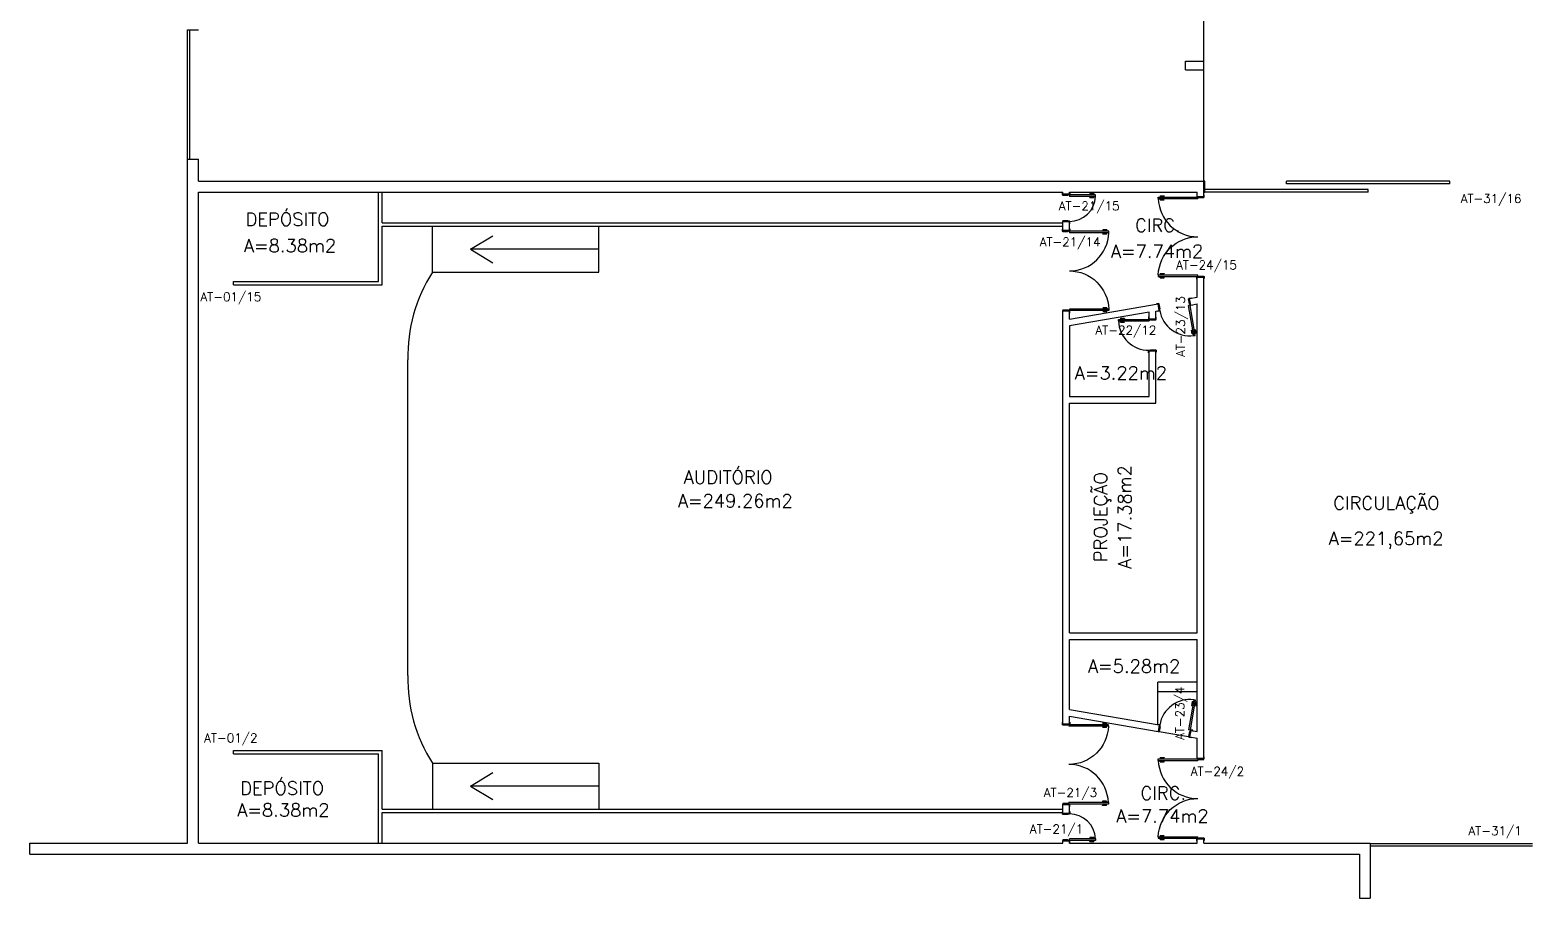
# Model space of a CAD drawing. Header units: inches. Extents: x 248.3 to 332.3, y 109.2 to 149.8.
# Drawn here: x 248.27 to 282.45, y 109.24 to 129.05 of the extents above; entities that cross this region are included whole.
import ezdxf
from ezdxf.enums import TextEntityAlignment as Align

# ---------------------------------------------------------------- set-up
doc = ezdxf.new("R2010")
doc.units = ezdxf.units.IN
doc.header["$LTSCALE"] = 0.02
doc.header["$MEASUREMENT"] = 0
for name, color, linetype in [('1', 2, 'CONTINUOUS'), ('2', 2, 'CONTINUOUS'), ('3', 2, 'CONTINUOUS'), ('DIV2', 2, 'CONTINUOUS'), ('DIVISORIA', 2, 'CONTINUOUS'), ('ENDEREÇO', 2, 'CONTINUOUS'), ('PAREDE', 2, 'CONTINUOUS'), ('PISO', 1, 'CONTINUOUS'), ('TEXTO', 2, 'CONTINUOUS')]:
    doc.layers.add(name, color=color, linetype=linetype)
doc.styles.add('UNB-100', font='simplex.shx', dxfattribs={"height": 0.2})

# ---------------------------------------------------------------- blocks, each defined once
blk = doc.blocks.new('DOOR90')
at = {"layer": '1', "color": 1}
blk.add_arc((0.02, 0.01), 0.9, 271.9102, 0, dxfattribs=at)
at = {"layer": '2', "color": 1}
for p, q in [((-0.015, -0.755), (-0.01, -0.755)), ((-0.015, -0.845), (-0.015, -0.755)), ((-0.015, -0.845), (0.012, -0.845)), ((-0.01, -0.845), (-0.01, -0.755)), ((-0.01, -0.825), (0.012, -0.825)), ((0.012, -0.853), (0.012, -0.818)), ((0.012, -0.818), (0.015, -0.818)), ((0.012, -0.853), (0.015, -0.853)), ((0.053, -0.818), (0.05, -0.818)), ((0.053, -0.853), (0.05, -0.853)), ((0.053, -0.853), (0.053, -0.818)), ((0.075, -0.825), (0.053, -0.825)), ((0.08, -0.845), (0.053, -0.845)), ((0.08, -0.755), (0.075, -0.755)), ((0.075, -0.845), (0.075, -0.755)), ((0.08, -0.845), (0.08, -0.755))]:
    blk.add_line(p, q, dxfattribs=at)
at = {"layer": '3'}
for p, q in [((0.015, -0.89), (0.015, 0.01)), ((0.015, 0.01), (0.05, 0.01)), ((0.05, -0.89), (0.05, 0.01)), ((0.05, -0.89), (0.015, -0.89))]:
    blk.add_line(p, q, dxfattribs=at)
blk = doc.blocks.new('DOOR-90')
at = {"layer": '1', "color": 1}
blk.add_arc((-0.02, 0), 0.9, 180, 268.0898, dxfattribs=at)
at = {"layer": '2', "color": 1}
for p, q in [((-0.08, -0.855), (-0.08, -0.765)), ((-0.08, -0.765), (-0.075, -0.765)), ((-0.08, -0.855), (-0.053, -0.855)), ((-0.075, -0.855), (-0.075, -0.765)), ((-0.075, -0.835), (-0.053, -0.835)), ((-0.053, -0.828), (-0.05, -0.828)), ((-0.053, -0.863), (-0.053, -0.828)), ((-0.053, -0.863), (-0.05, -0.863)), ((-0.012, -0.828), (-0.015, -0.828)), ((-0.012, -0.863), (-0.015, -0.863)), ((-0.012, -0.863), (-0.012, -0.828)), ((0.01, -0.835), (-0.012, -0.835)), ((0.015, -0.855), (-0.012, -0.855)), ((0.01, -0.855), (0.01, -0.765)), ((0.015, -0.765), (0.01, -0.765)), ((0.015, -0.855), (0.015, -0.765))]:
    blk.add_line(p, q, dxfattribs=at)
at = {"layer": '3'}
for p, q in [((-0.05, -0.9), (-0.05, 0)), ((-0.015, 0), (-0.05, 0)), ((-0.015, -0.9), (-0.015, 0)), ((-0.05, -0.9), (-0.015, -0.9))]:
    blk.add_line(p, q, dxfattribs=at)
blk = doc.blocks.new('DOOR-60')
at = {"layer": '1', "color": 1}
blk.add_arc((-0.02, 0), 0.6, 180, 267.134, dxfattribs=at)
at = {"layer": '2', "color": 1}
for p, q in [((-0.08, -0.555), (-0.08, -0.465)), ((-0.08, -0.465), (-0.075, -0.465)), ((-0.08, -0.555), (-0.053, -0.555)), ((-0.075, -0.555), (-0.075, -0.465)), ((-0.075, -0.535), (-0.053, -0.535)), ((-0.053, -0.528), (-0.05, -0.528)), ((-0.053, -0.563), (-0.053, -0.528)), ((-0.053, -0.563), (-0.05, -0.563)), ((-0.012, -0.528), (-0.015, -0.528)), ((-0.012, -0.563), (-0.015, -0.563)), ((-0.012, -0.563), (-0.012, -0.528)), ((0.01, -0.535), (-0.012, -0.535)), ((0.015, -0.555), (-0.012, -0.555)), ((0.01, -0.555), (0.01, -0.465)), ((0.015, -0.465), (0.01, -0.465)), ((0.015, -0.555), (0.015, -0.465))]:
    blk.add_line(p, q, dxfattribs=at)
at = {"layer": '3'}
for p, q in [((-0.05, -0.6), (-0.05, 0)), ((-0.015, 0), (-0.05, 0)), ((-0.015, -0.6), (-0.015, 0)), ((-0.05, -0.6), (-0.015, -0.6))]:
    blk.add_line(p, q, dxfattribs=at)
blk = doc.blocks.new('DOOR60')
at = {"layer": '1', "color": 1}
blk.add_arc((0.02, 0), 0.6, 272.866, 0, dxfattribs=at)
at = {"layer": '2', "color": 1}
for p, q in [((-0.015, -0.465), (-0.01, -0.465)), ((-0.015, -0.555), (-0.015, -0.465)), ((-0.015, -0.555), (0.012, -0.555)), ((-0.01, -0.555), (-0.01, -0.465)), ((-0.01, -0.535), (0.012, -0.535)), ((0.012, -0.563), (0.012, -0.528)), ((0.012, -0.528), (0.015, -0.528)), ((0.012, -0.563), (0.015, -0.563)), ((0.053, -0.528), (0.05, -0.528)), ((0.053, -0.563), (0.05, -0.563)), ((0.053, -0.563), (0.053, -0.528)), ((0.075, -0.535), (0.053, -0.535)), ((0.08, -0.555), (0.053, -0.555)), ((0.08, -0.465), (0.075, -0.465)), ((0.075, -0.555), (0.075, -0.465)), ((0.08, -0.555), (0.08, -0.465))]:
    blk.add_line(p, q, dxfattribs=at)
at = {"layer": '3'}
for p, q in [((0.015, -0.6), (0.015, 0)), ((0.015, 0), (0.05, 0)), ((0.05, -0.6), (0.05, 0)), ((0.05, -0.6), (0.015, -0.6))]:
    blk.add_line(p, q, dxfattribs=at)
blk = doc.blocks.new('DOOR-70')
at = {"layer": '1', "color": 1}
blk.add_arc((-0.02, 0), 0.7, 180, 267.5437, dxfattribs=at)
at = {"layer": '2', "color": 1}
for p, q in [((-0.08, -0.655), (-0.08, -0.565)), ((-0.08, -0.565), (-0.075, -0.565)), ((-0.08, -0.655), (-0.053, -0.655)), ((-0.075, -0.655), (-0.075, -0.565)), ((-0.075, -0.635), (-0.053, -0.635)), ((-0.053, -0.628), (-0.05, -0.628)), ((-0.053, -0.663), (-0.053, -0.628)), ((-0.053, -0.663), (-0.05, -0.663)), ((-0.012, -0.628), (-0.015, -0.628)), ((-0.012, -0.663), (-0.015, -0.663)), ((-0.012, -0.663), (-0.012, -0.628)), ((0.01, -0.635), (-0.012, -0.635)), ((0.015, -0.655), (-0.012, -0.655)), ((0.01, -0.655), (0.01, -0.565)), ((0.015, -0.565), (0.01, -0.565)), ((0.015, -0.655), (0.015, -0.565))]:
    blk.add_line(p, q, dxfattribs=at)
at = {"layer": '3'}
for p, q in [((-0.05, -0.7), (-0.05, 0)), ((-0.015, 0), (-0.05, 0)), ((-0.015, -0.7), (-0.015, 0)), ((-0.05, -0.7), (-0.015, -0.7))]:
    blk.add_line(p, q, dxfattribs=at)
blk = doc.blocks.new('DOOR70')
at = {"layer": '1', "color": 1}
blk.add_arc((0.02, 0), 0.7, 272.4563, 0, dxfattribs=at)
at = {"layer": '2', "color": 1}
for p, q in [((-0.015, -0.565), (-0.01, -0.565)), ((-0.015, -0.655), (-0.015, -0.565)), ((-0.015, -0.655), (0.012, -0.655)), ((-0.01, -0.655), (-0.01, -0.565)), ((-0.01, -0.635), (0.012, -0.635)), ((0.012, -0.663), (0.012, -0.628)), ((0.012, -0.628), (0.015, -0.628)), ((0.012, -0.663), (0.015, -0.663)), ((0.053, -0.628), (0.05, -0.628)), ((0.053, -0.663), (0.05, -0.663)), ((0.053, -0.663), (0.053, -0.628)), ((0.075, -0.635), (0.053, -0.635)), ((0.08, -0.655), (0.053, -0.655)), ((0.08, -0.565), (0.075, -0.565)), ((0.075, -0.655), (0.075, -0.565)), ((0.08, -0.655), (0.08, -0.565))]:
    blk.add_line(p, q, dxfattribs=at)
at = {"layer": '3'}
for p, q in [((0.015, -0.7), (0.015, 0)), ((0.015, 0), (0.05, 0)), ((0.05, -0.7), (0.05, 0)), ((0.05, -0.7), (0.015, -0.7))]:
    blk.add_line(p, q, dxfattribs=at)

msp = doc.modelspace()

# ---------------------------------------------------------------- linework, layer by layer
at = {"layer": '1'}
for p, q in [((280.688, 125.6), (276.958, 125.6)), ((276.958, 125.54), (276.958, 125.6)), ((280.688, 125.54), (276.958, 125.54)), ((280.688, 125.54), (280.688, 125.6)), ((278.823, 125.41), (275.093, 125.41)), ((278.823, 125.35), (275.093, 125.35)), ((278.823, 125.35), (278.823, 125.41))]:
    msp.add_line(p, q, dxfattribs=at)
at = {"layer": '3'}
for p, q in [((275.093, 125.6), (275.073, 125.6)), ((275.093, 125.35), (275.093, 125.6)), ((271.843, 125.285), (271.843, 125.335)), ((271.843, 125.335), (271.853, 125.335)), ((271.853, 125.285), (271.843, 125.285)), ((271.853, 125.3), (271.853, 125.285)), ((271.853, 125.275), (271.853, 125.285)), ((271.968, 125.275), (271.853, 125.275)), ((272.003, 125.285), (271.968, 125.285)), ((271.968, 125.285), (271.968, 125.275)), ((272.003, 125.345), (272.013, 125.345)), ((272.003, 125.3), (272.003, 125.295)), ((272.013, 125.295), (272.003, 125.295)), ((272.003, 125.295), (272.003, 125.285)), ((272.013, 125.345), (272.013, 125.295)), ((274.923, 125.295), (274.913, 125.295)), ((274.913, 125.295), (274.913, 125.245)), ((274.913, 125.245), (274.923, 125.245)), ((274.923, 125.25), (274.923, 125.245)), ((274.923, 125.245), (274.923, 125.235)), ((274.923, 125.235), (274.958, 125.235)), ((274.958, 125.235), (274.958, 125.225)), ((274.958, 125.225), (275.073, 125.225)), ((275.073, 125.35), (275.093, 125.35)), ((275.083, 125.285), (275.073, 125.285)), ((275.073, 125.25), (275.073, 125.235)), ((275.073, 125.225), (275.073, 125.235)), ((275.073, 125.235), (275.083, 125.235)), ((275.083, 125.235), (275.083, 125.285)), ((271.853, 124.685), (271.843, 124.685)), ((271.843, 124.685), (271.843, 124.635)), ((271.843, 124.635), (271.853, 124.635)), ((271.843, 124.455), (271.843, 124.505)), ((271.843, 124.505), (271.853, 124.505)), ((271.853, 124.455), (271.843, 124.455)), ((271.968, 124.695), (271.853, 124.695)), ((271.853, 124.695), (271.853, 124.685)), ((271.853, 124.67), (271.853, 124.685)), ((271.853, 124.47), (271.853, 124.455)), ((271.853, 124.445), (271.853, 124.455)), ((271.968, 124.445), (271.853, 124.445)), ((271.968, 124.685), (271.968, 124.695)), ((272.003, 124.685), (271.968, 124.685)), ((272.003, 124.455), (271.968, 124.455)), ((271.968, 124.455), (271.968, 124.445)), ((272.003, 124.675), (272.003, 124.685)), ((272.013, 124.675), (272.003, 124.675)), ((272.003, 124.67), (272.003, 124.675)), ((272.003, 124.625), (272.013, 124.625)), ((272.003, 124.515), (272.013, 124.515)), ((272.003, 124.47), (272.003, 124.465)), ((272.013, 124.465), (272.003, 124.465)), ((272.003, 124.465), (272.003, 124.455)), ((272.013, 124.625), (272.013, 124.675)), ((272.013, 124.515), (272.013, 124.465)), ((274.913, 123.415), (274.923, 123.415)), ((274.913, 123.365), (274.913, 123.415)), ((274.923, 123.425), (274.958, 123.425)), ((274.923, 123.415), (274.923, 123.425)), ((274.923, 123.41), (274.923, 123.415)), ((274.958, 123.435), (275.073, 123.435)), ((274.958, 123.425), (274.958, 123.435)), ((275.073, 123.435), (275.073, 123.425)), ((275.073, 123.41), (275.073, 123.425)), ((275.073, 123.425), (275.083, 123.425)), ((275.083, 123.425), (275.083, 123.375)), ((274.923, 123.365), (274.913, 123.365)), ((275.083, 123.375), (275.073, 123.375)), ((274.043, 122.809), (273.994, 122.801)), ((273.994, 122.801), (273.995, 122.791)), ((274.03, 122.797), (274.045, 122.8)), ((274.045, 122.8), (274.043, 122.809)), ((274.054, 122.801), (274.045, 122.8)), ((274.074, 122.688), (274.054, 122.801)), ((274.725, 122.916), (274.735, 122.918)), ((274.744, 122.803), (274.725, 122.916)), ((274.733, 122.928), (274.782, 122.936)), ((274.735, 122.918), (274.733, 122.928)), ((274.749, 122.92), (274.735, 122.918)), ((274.754, 122.804), (274.744, 122.803)), ((274.76, 122.77), (274.754, 122.804)), ((274.77, 122.772), (274.76, 122.77)), ((274.771, 122.762), (274.77, 122.772)), ((274.775, 122.772), (274.77, 122.772)), ((274.821, 122.77), (274.771, 122.762)), ((274.782, 122.936), (274.784, 122.926)), ((274.819, 122.78), (274.821, 122.77)), ((271.843, 122.645), (271.843, 122.595)), ((271.853, 122.645), (271.843, 122.645)), ((271.843, 122.595), (271.853, 122.595)), ((271.853, 122.655), (271.853, 122.645)), ((271.968, 122.655), (271.853, 122.655)), ((271.853, 122.63), (271.853, 122.645)), ((271.968, 122.645), (271.968, 122.655)), ((272.003, 122.645), (271.968, 122.645)), ((272.003, 122.635), (272.003, 122.645)), ((272.003, 122.63), (272.003, 122.635)), ((272.013, 122.635), (272.003, 122.635)), ((272.003, 122.585), (272.013, 122.585)), ((272.013, 122.585), (272.013, 122.635)), ((273.823, 122.504), (273.813, 122.504)), ((273.813, 122.504), (273.813, 122.454)), ((273.813, 122.454), (273.823, 122.454)), ((273.823, 122.459), (273.823, 122.454)), ((273.823, 122.454), (273.823, 122.444)), ((273.823, 122.444), (273.858, 122.444)), ((273.858, 122.444), (273.858, 122.434)), ((273.858, 122.434), (273.973, 122.434)), ((273.983, 122.494), (273.973, 122.494)), ((273.973, 122.459), (273.973, 122.444)), ((273.973, 122.434), (273.973, 122.444)), ((273.973, 122.444), (273.983, 122.444)), ((273.983, 122.444), (273.983, 122.494)), ((274.011, 122.642), (274.012, 122.632)), ((274.012, 122.632), (274.062, 122.64)), ((274.055, 122.649), (274.06, 122.65)), ((274.06, 122.65), (274.07, 122.652)), ((274.062, 122.64), (274.06, 122.65)), ((274.064, 122.686), (274.074, 122.688)), ((274.07, 122.652), (274.064, 122.686)), ((273.813, 121.684), (273.813, 121.734)), ((273.813, 121.734), (273.823, 121.734)), ((273.823, 121.684), (273.813, 121.684)), ((273.823, 121.734), (273.823, 121.744)), ((273.823, 121.744), (273.858, 121.744)), ((273.823, 121.729), (273.823, 121.734)), ((273.858, 121.744), (273.858, 121.754)), ((273.858, 121.754), (273.973, 121.754)), ((273.973, 121.754), (273.973, 121.744)), ((273.973, 121.744), (273.983, 121.744)), ((273.973, 121.729), (273.973, 121.744)), ((273.983, 121.694), (273.973, 121.694)), ((273.983, 121.744), (273.983, 121.694)), ((271.843, 113.245), (271.853, 113.245)), ((271.843, 113.195), (271.843, 113.245)), ((271.853, 113.195), (271.843, 113.195)), ((271.853, 113.21), (271.853, 113.195)), ((271.853, 113.185), (271.853, 113.195)), ((271.968, 113.185), (271.853, 113.185)), ((271.968, 113.195), (271.968, 113.185)), ((272.003, 113.195), (271.968, 113.195)), ((272.003, 113.255), (272.013, 113.255)), ((272.003, 113.21), (272.003, 113.205)), ((272.003, 113.205), (272.003, 113.195)), ((272.013, 113.205), (272.003, 113.205)), ((272.013, 113.255), (272.013, 113.205)), ((274.011, 113.198), (274.012, 113.208)), ((274.012, 113.208), (274.062, 113.2)), ((274.074, 113.152), (274.054, 113.039)), ((274.055, 113.191), (274.06, 113.19)), ((274.062, 113.2), (274.06, 113.19)), ((274.06, 113.19), (274.07, 113.188)), ((274.07, 113.188), (274.064, 113.154)), ((274.064, 113.154), (274.074, 113.152)), ((273.994, 113.039), (273.995, 113.049)), ((274.043, 113.03), (273.994, 113.039)), ((274.03, 113.043), (274.045, 113.04)), ((274.045, 113.04), (274.043, 113.03)), ((274.054, 113.039), (274.045, 113.04)), ((274.744, 113.037), (274.725, 112.924)), ((274.725, 112.924), (274.735, 112.922)), ((274.735, 112.922), (274.733, 112.912)), ((274.733, 112.912), (274.782, 112.904)), ((274.749, 112.92), (274.735, 112.922)), ((274.754, 113.035), (274.744, 113.037)), ((274.76, 113.07), (274.754, 113.035)), ((274.77, 113.068), (274.76, 113.07)), ((274.771, 113.078), (274.77, 113.068)), ((274.775, 113.067), (274.77, 113.068)), ((274.821, 113.07), (274.771, 113.078)), ((274.782, 112.904), (274.784, 112.914)), ((274.819, 113.06), (274.821, 113.07)), ((274.923, 112.475), (274.913, 112.475)), ((274.913, 112.475), (274.913, 112.425)), ((275.083, 112.465), (275.073, 112.465)), ((275.083, 112.415), (275.083, 112.465)), ((274.913, 112.425), (274.923, 112.425)), ((274.923, 112.43), (274.923, 112.425)), ((274.923, 112.425), (274.923, 112.415)), ((274.923, 112.415), (274.958, 112.415)), ((274.958, 112.415), (274.958, 112.405)), ((274.958, 112.405), (275.073, 112.405)), ((275.073, 112.43), (275.073, 112.415)), ((275.073, 112.405), (275.073, 112.415)), ((275.073, 112.415), (275.083, 112.415)), ((271.853, 111.385), (271.843, 111.385)), ((271.843, 111.385), (271.843, 111.335)), ((271.843, 111.335), (271.853, 111.335)), ((271.843, 111.155), (271.843, 111.205)), ((271.843, 111.205), (271.853, 111.205)), ((271.853, 111.155), (271.843, 111.155)), ((271.968, 111.395), (271.853, 111.395)), ((271.853, 111.395), (271.853, 111.385)), ((271.853, 111.37), (271.853, 111.385)), ((271.853, 111.17), (271.853, 111.155)), ((271.853, 111.145), (271.853, 111.155)), ((271.968, 111.145), (271.853, 111.145)), ((271.968, 111.385), (271.968, 111.395)), ((272.003, 111.385), (271.968, 111.385)), ((272.003, 111.155), (271.968, 111.155)), ((271.968, 111.155), (271.968, 111.145)), ((272.003, 111.375), (272.003, 111.385)), ((272.013, 111.375), (272.003, 111.375)), ((272.003, 111.37), (272.003, 111.375)), ((272.003, 111.325), (272.013, 111.325)), ((272.003, 111.215), (272.013, 111.215)), ((272.003, 111.17), (272.003, 111.165)), ((272.013, 111.165), (272.003, 111.165)), ((272.003, 111.165), (272.003, 111.155)), ((272.013, 111.325), (272.013, 111.375)), ((272.013, 111.215), (272.013, 111.165)), ((271.853, 110.555), (271.843, 110.555)), ((271.843, 110.555), (271.843, 110.505)), ((271.843, 110.505), (271.853, 110.505)), ((271.968, 110.565), (271.853, 110.565)), ((271.853, 110.565), (271.853, 110.555)), ((271.853, 110.54), (271.853, 110.555)), ((271.968, 110.555), (271.968, 110.565)), ((272.003, 110.555), (271.968, 110.555)), ((272.003, 110.545), (272.003, 110.555)), ((272.013, 110.545), (272.003, 110.545)), ((272.003, 110.54), (272.003, 110.545)), ((272.003, 110.495), (272.013, 110.495)), ((272.013, 110.495), (272.013, 110.545)), ((274.913, 110.595), (274.923, 110.595)), ((274.913, 110.545), (274.913, 110.595)), ((274.923, 110.545), (274.913, 110.545)), ((274.923, 110.605), (274.958, 110.605)), ((274.923, 110.595), (274.923, 110.605)), ((274.923, 110.59), (274.923, 110.595)), ((274.958, 110.615), (275.073, 110.615)), ((274.958, 110.605), (274.958, 110.615)), ((275.073, 110.615), (275.073, 110.605)), ((275.073, 110.59), (275.073, 110.605)), ((275.073, 110.605), (275.083, 110.605)), ((275.083, 110.555), (275.073, 110.555)), ((275.083, 110.605), (275.083, 110.555))]:
    msp.add_line(p, q, dxfattribs=at)
at = {"layer": 'DIV2'}
for p, q in [((256.233, 123.31), (256.233, 125.35)), ((256.313, 124.65), (256.313, 125.35)), ((256.313, 124.65), (271.853, 124.65)), ((256.313, 124.57), (271.853, 124.57)), ((256.313, 123.23), (256.313, 124.57)), ((252.923, 123.23), (252.923, 123.31)), ((252.923, 123.31), (256.233, 123.31)), ((252.923, 123.23), (256.313, 123.23)), ((252.923, 112.61), (256.313, 112.61)), ((252.923, 112.53), (252.923, 112.61)), ((252.923, 112.53), (256.233, 112.53)), ((256.233, 110.49), (256.233, 112.53)), ((256.313, 111.27), (256.313, 112.61)), ((256.313, 111.27), (271.853, 111.27)), ((256.313, 111.19), (271.853, 111.19)), ((256.313, 110.49), (256.313, 111.19))]:
    msp.add_line(p, q, dxfattribs=at)
at = {"layer": 'DIVISORIA'}
for p, q in [((251.873, 126.1), (251.873, 129.05)), ((251.923, 126.1), (251.923, 129.05)), ((278.873, 110.484), (282.573, 110.484)), ((278.873, 110.434), (282.573, 110.434))]:
    msp.add_line(p, q, dxfattribs=at)
at = {"layer": 'PAREDE'}
for p, q in [((251.873, 129.05), (252.123, 129.05)), ((274.653, 128.34), (275.073, 128.34)), ((274.653, 128.14), (274.653, 128.34)), ((275.073, 128.14), (275.073, 128.34)), ((274.653, 128.14), (275.073, 128.14)), ((251.873, 110.49), (251.873, 126.1)), ((251.873, 126.1), (252.123, 126.1)), ((252.123, 125.6), (252.123, 126.1)), ((252.123, 125.6), (275.073, 125.6)), ((275.073, 125.25), (275.073, 125.6)), ((252.123, 110.49), (252.123, 125.35)), ((252.123, 125.35), (271.853, 125.35)), ((271.853, 125.3), (271.853, 125.35)), ((272.003, 125.3), (271.853, 125.3)), ((272.003, 125.35), (274.923, 125.35)), ((272.003, 125.3), (272.003, 125.35)), ((274.923, 125.25), (274.923, 125.35)), ((274.923, 125.25), (275.073, 125.25)), ((271.853, 124.47), (271.853, 124.67)), ((272.003, 124.67), (271.853, 124.67)), ((272.003, 124.47), (271.853, 124.47)), ((272.003, 124.47), (272.003, 124.67)), ((274.923, 122.95), (274.923, 123.41)), ((274.923, 123.41), (275.073, 123.41)), ((275.073, 112.43), (275.073, 123.41)), ((272.003, 122.45), (274.03, 122.797)), ((274.055, 122.649), (274.03, 122.797)), ((274.749, 122.92), (274.923, 122.95)), ((274.775, 122.772), (274.749, 122.92)), ((274.775, 122.772), (274.923, 122.798)), ((274.923, 115.291), (274.923, 122.798)), ((271.853, 113.21), (271.853, 122.63)), ((272.003, 122.63), (271.853, 122.63)), ((272.003, 122.45), (272.003, 122.63)), ((273.823, 122.609), (272.003, 122.298)), ((273.823, 122.459), (273.823, 122.609)), ((273.823, 122.459), (273.973, 122.459)), ((273.973, 122.635), (274.055, 122.649)), ((273.973, 122.459), (273.973, 122.635)), ((272.003, 122.298), (272.003, 120.685)), ((273.823, 120.685), (273.823, 121.729)), ((273.823, 121.729), (273.973, 121.729)), ((273.973, 120.535), (273.973, 121.729)), ((272.003, 120.685), (273.823, 120.685)), ((272.003, 120.535), (273.973, 120.535)), ((272.003, 115.291), (272.003, 120.535)), ((272.003, 115.291), (274.923, 115.291)), ((272.003, 113.542), (272.003, 115.141)), ((272.003, 115.141), (274.923, 115.141)), ((274.923, 113.042), (274.923, 115.141)), ((272.003, 113.542), (274.055, 113.191)), ((272.003, 113.21), (271.853, 113.21)), ((272.003, 113.21), (272.003, 113.39)), ((272.003, 113.39), (274.03, 113.043)), ((274.055, 113.191), (274.03, 113.043)), ((274.775, 113.067), (274.749, 112.92)), ((274.749, 112.92), (274.923, 112.89)), ((274.775, 113.067), (274.923, 113.042)), ((274.923, 112.43), (274.923, 112.89)), ((274.923, 112.43), (275.073, 112.43)), ((272.003, 111.37), (271.853, 111.37)), ((271.853, 111.17), (271.853, 111.37)), ((272.003, 111.17), (271.853, 111.17)), ((272.003, 111.17), (272.003, 111.37)), ((248.273, 110.49), (251.873, 110.49)), ((248.273, 110.24), (248.273, 110.49)), ((252.123, 110.49), (271.853, 110.49)), ((271.853, 110.49), (271.853, 110.54)), ((272.003, 110.54), (271.853, 110.54)), ((272.003, 110.49), (272.003, 110.54)), ((272.003, 110.49), (274.923, 110.49)), ((274.923, 110.49), (274.923, 110.59)), ((274.923, 110.59), (275.073, 110.59)), ((275.073, 110.49), (275.073, 110.59)), ((275.073, 110.49), (278.873, 110.49)), ((278.873, 110.49), (278.873, 109.24)), ((248.273, 110.24), (278.623, 110.24)), ((278.623, 110.24), (278.623, 109.24)), ((278.623, 109.24), (278.873, 109.24))]:
    msp.add_line(p, q, dxfattribs=at)
at = {"layer": 'PISO'}
for p, q in [((275.073, 128.34), (275.073, 130.8)), ((275.073, 125.6), (275.073, 128.14)), ((257.463, 123.52), (257.463, 124.57)), ((261.263, 123.52), (261.263, 124.57)), ((258.332, 124.045), (258.838, 124.354)), ((261.263, 124.045), (258.332, 124.045)), ((258.332, 124.045), (258.838, 123.735)), ((257.463, 123.52), (261.263, 123.52)), ((256.903, 114.32), (256.903, 121.52)), ((274.023, 113.206), (274.023, 114.166)), ((274.923, 114.166), (274.023, 114.166)), ((274.923, 113.946), (274.023, 113.946)), ((274.054, 113.039), (274.725, 112.924)), ((257.463, 112.32), (261.263, 112.32)), ((257.463, 112.32), (257.463, 111.27)), ((261.263, 112.32), (261.263, 111.27)), ((258.332, 111.795), (258.838, 112.104)), ((261.263, 111.795), (258.332, 111.795)), ((258.332, 111.795), (258.838, 111.485))]:
    msp.add_line(p, q, dxfattribs=at)
for centre, start, end in [((260.377, 121.626), 146.973, 181.7425), ((260.377, 114.214), 178.2575, 213.027)]:
    msp.add_arc(centre, 3.476, start, end, dxfattribs=at)

# ---------------------------------------------------------------- block references
at = {"layer": '3'}
for name, p, rotation in [('DOOR-60', (272.003, 125.3), 90.00000000771712), ('DOOR90', (274.923, 125.25), 270.0000000025723), ('DOOR-90', (272.003, 124.47), 90.00000000771712), ('DOOR-70', (274.775, 122.772), 9.716685823208877), ('DOOR70', (273.823, 122.459), 270.0000000077172), ('DOOR70', (274.775, 113.067), 170.2833141870814), ('DOOR90', (272.003, 111.37), 90.00000000257238), ('DOOR90', (274.923, 112.43), 270.0000000025723), ('DOOR60', (272.003, 110.54), 90.00000000257238)]:
    msp.add_blockref(name, p, dxfattribs=dict(at, rotation=rotation))
at = {"layer": '3', "xscale": -1}
for name, p, rotation in [('DOOR90', (274.923, 123.41), 269.9999999974277), ('DOOR-90', (272.003, 122.63), 89.9999999922829), ('DOOR90', (272.003, 113.21), 89.99999999742766), ('DOOR90', (274.923, 110.59), 269.9999999974277)]:
    msp.add_blockref(name, p, dxfattribs=dict(at, rotation=rotation))

# ---------------------------------------------------------------- texts
at = {"layer": 'ENDEREÇO', "style": 'UNB-100'}
for s, p in [('AT-21/15', (272.455, 124.935)), ('AT-31/16', (281.63, 125.101)), ('AT-21/14', (272.019, 124.113)), ('AT-24/15', (275.133, 123.587)), ('AT-01/15', (252.86, 122.862)), ('AT-22/12', (273.293, 122.099)), ('AT-01/2', (252.86, 112.793)), ('AT-24/2', (275.384, 112.031)), ('AT-21/3', (272.028, 111.546)), ('AT-21/1', (271.711, 110.715)), ('AT-31/1', (281.724, 110.676))]:
    msp.add_text(s, height=0.2, dxfattribs=at).set_placement(p, align=Align.CENTER)
for s, p in [('AT-23/13', (274.642, 122.28)), ('AT-23/4', (274.624, 113.456))]:
    msp.add_text(s, height=0.2, rotation=90, dxfattribs=at).set_placement(p, align=Align.CENTER)
at = {"layer": 'TEXTO', "style": 'UNB-100'}
for s, p in [('DEPÓSITO', (253.194, 124.579)), ('CIRC.', (273.503, 124.441)), ('AUDITÓRIO', (263.198, 118.695)), ('DEPÓSITO', (253.071, 111.596)), ('CIRC.', (273.627, 111.484))]:
    msp.add_text(s, height=0.3, dxfattribs=at).set_placement(p)
for s, p in [('A=8.38m2', (254.21, 123.978)), ('A=7.74m2', (274.004, 123.85)), ('A=3.22m2', (273.178, 121.072)), ('A=249.26m2', (264.375, 118.156)), ('A=221,65m2', (279.233, 117.297)), ('A=5.28m2', (273.481, 114.382)), ('A=8.38m2', (254.058, 111.1)), ('A=7.74m2', (274.127, 110.963))]:
    msp.add_text(s, height=0.3, dxfattribs=at).set_placement(p, align=Align.CENTER)
msp.add_text('A=17.38m2', height=0.3, rotation=90, dxfattribs=at).set_placement((273.417, 117.936), align=Align.CENTER)
msp.add_text('PROJEÇÃO', height=0.3, rotation=90, dxfattribs=at).set_placement((272.866, 116.903))
at = {"layer": 'TEXTO', "insert": (279.242, 118.404), "char_height": 0.3, "width": 5.33051, "attachment_point": 2, "style": 'UNB-100'}
msp.add_mtext('CIRCULAÇÃO', dxfattribs=at)

doc.saveas('drawing.dxf')
